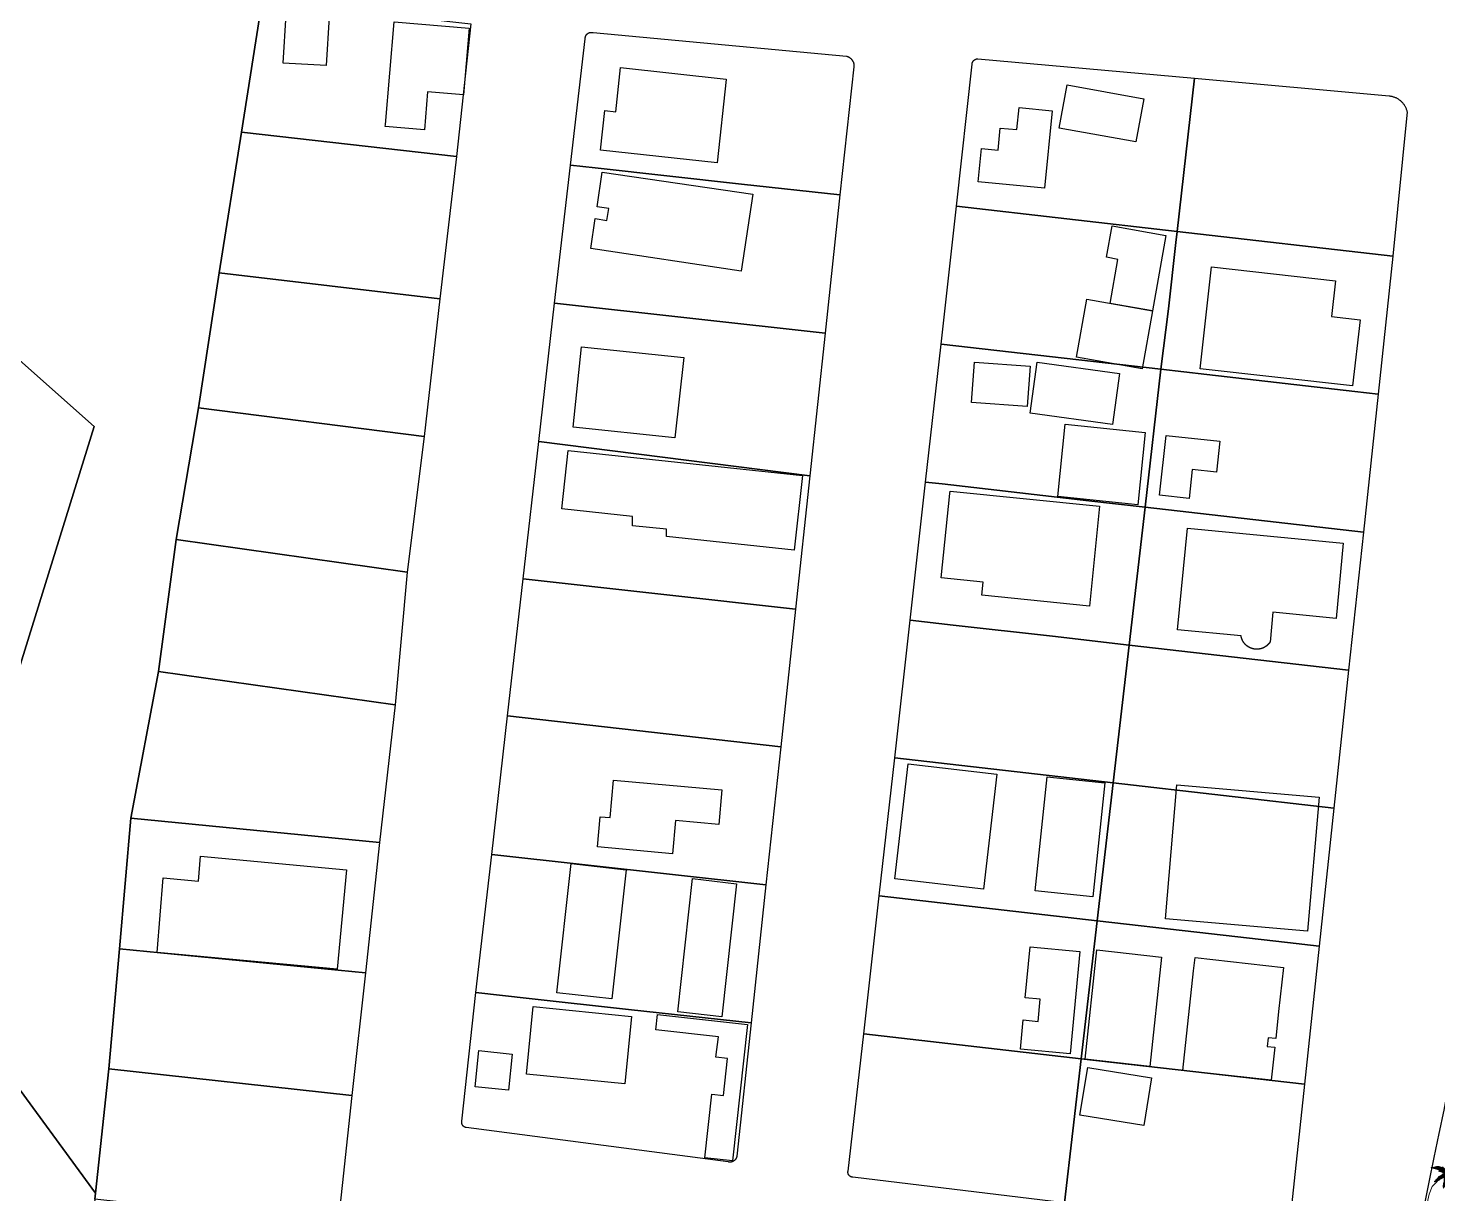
# Model space of a CAD drawing. Header units: millimetres. Extents: x 72 to 2826, y -203 to 794.
# Drawn here: x 1556.9 to 1683.9, y 413.9 to 518.8 of the extents above; entities that cross this region are included whole.
import ezdxf

# ---------------------------------------------------------------- set-up
doc = ezdxf.new("R2010")
doc.units = ezdxf.units.MM
doc.layers.add('01_Fina', color=250, linetype='Continuous', lineweight=15)
doc.layers.add('BOSQUENUEVO', color=64, linetype='Continuous')
doc.layers.add('Traza Urbana', color=7, linetype='Continuous')

# ---------------------------------------------------------------- blocks, each defined once
blk = doc.blocks.new('*X73')
at = {"color": 0}
for p, q in [((6.44, 4.74), (6.57, 4.8)), ((6.45, 4.8), (6.59, 4.86)), ((6.46, 4.86), (6.61, 4.92)), ((6.48, 4.92), (6.63, 4.99)), ((6.49, 4.98), (6.66, 5.05)), ((6.5, 5.04), (6.68, 5.11)), ((6.51, 5.1), (6.7, 5.18)), ((6.52, 5.16), (6.72, 5.24)), ((6.53, 5.21), (6.74, 5.3)), ((6.54, 5.27), (6.76, 5.36)), ((6.55, 5.33), (6.78, 5.43)), ((6.56, 5.39), (6.8, 5.49)), ((6.57, 5.45), (6.82, 5.55)), ((6.58, 5.51), (6.84, 5.62)), ((6.59, 5.57), (6.86, 5.68)), ((6.61, 5.9), (6.99, 6.06)), ((6.61, 5.63), (6.89, 5.74)), ((6.62, 5.85), (6.97, 5.99)), ((6.62, 5.68), (6.91, 5.81)), ((6.63, 5.8), (6.95, 5.93)), ((6.63, 5.74), (6.93, 5.87)), ((6.64, 5.96), (7.01, 6.12)), ((6.66, 6.03), (7.03, 6.18)), ((6.68, 6.09), (7.05, 6.25)), ((6.7, 6.15), (7.07, 6.31)), ((6.72, 6.21), (7.1, 6.37)), ((6.73, 6.27), (7.12, 6.43)), ((6.74, 6.33), (7.14, 6.5)), ((6.76, 6.39), (7.16, 6.56)), ((6.77, 6.45), (7.18, 6.62)), ((6.78, 6.51), (7.2, 6.69)), ((6.79, 6.57), (7.22, 6.75)), ((6.8, 6.63), (7.24, 6.81)), ((6.82, 6.69), (7.26, 6.87)), ((6.83, 6.75), (7.28, 6.94)), ((6.84, 6.81), (7.28, 6.99)), ((6.85, 6.87), (7.18, 7)), ((6.86, 6.92), (7.08, 7.02)), ((6.87, 6.98), (6.98, 7.03)), ((6.45, 4.69), (6.55, 4.74)), ((6.47, 4.65), (6.53, 4.67)), ((6.49, 4.6), (6.51, 4.61))]:
    blk.add_line(p, q, dxfattribs=at)
blk = doc.blocks.new('*X74')
at = {"color": 0}
for p, q in [((6.68, 4.71), (6.58, 4.83)), ((6.72, 4.75), (6.6, 4.89)), ((6.75, 4.79), (6.62, 4.94)), ((6.78, 4.83), (6.64, 5)), ((6.81, 4.87), (6.66, 5.05)), ((6.84, 4.91), (6.68, 5.11)), ((6.86, 4.97), (6.69, 5.17)), ((6.88, 5.03), (6.71, 5.22)), ((6.9, 5.08), (6.73, 5.28)), ((6.91, 5.14), (6.75, 5.33)), ((6.93, 5.19), (6.77, 5.39)), ((6.95, 5.25), (6.79, 5.45)), ((6.97, 5.3), (6.81, 5.5)), ((6.99, 5.36), (6.82, 5.56)), ((7.01, 5.41), (6.84, 5.61)), ((7.03, 5.47), (6.86, 5.67)), ((7.05, 5.52), (6.88, 5.72)), ((7.07, 5.57), (6.9, 5.78)), ((7.1, 5.61), (6.92, 5.84)), ((7.14, 5.65), (6.94, 5.89)), ((7.17, 5.69), (6.95, 5.95)), ((7.2, 5.73), (6.97, 6)), ((7.22, 5.78), (6.99, 6.06)), ((7.24, 5.84), (7.01, 6.12)), ((7.26, 5.9), (7.03, 6.17)), ((7.28, 5.95), (7.05, 6.23)), ((7.29, 6.01), (7.07, 6.28)), ((7.31, 6.06), (7.08, 6.34)), ((7.33, 6.12), (7.1, 6.39)), ((7.35, 6.18), (7.12, 6.45)), ((7.37, 6.23), (7.14, 6.51)), ((7.39, 6.29), (7.16, 6.56)), ((7.41, 6.34), (7.18, 6.62)), ((7.42, 6.4), (7.2, 6.67)), ((7.44, 6.45), (7.21, 6.73)), ((7.46, 6.51), (7.23, 6.78)), ((7.48, 6.57), (7.25, 6.84)), ((7.5, 6.62), (7.27, 6.9)), ((7.52, 6.68), (7.29, 6.95)), ((7.54, 6.73), (7.38, 6.93)), ((6.53, 4.58), (6.51, 4.61)), ((6.58, 4.6), (6.53, 4.66)), ((6.61, 4.64), (6.55, 4.72)), ((6.65, 4.67), (6.56, 4.78))]:
    blk.add_line(p, q, dxfattribs=at)
blk = doc.blocks.new('*X77')
at = {"color": 0}
for p, q in [((7.04, 7.19), (7.2, 7.11)), ((7.1, 7.21), (7.12, 7.2)), ((5.01, 5.63), (5.03, 5.63)), ((5.03, 5.68), (5.07, 5.66)), ((5.05, 5.73), (5.12, 5.69)), ((5.07, 5.77), (5.17, 5.73)), ((5.09, 5.82), (5.22, 5.76)), ((5.11, 5.86), (5.26, 5.8)), ((5.14, 5.91), (5.31, 5.83)), ((5.18, 5.94), (5.36, 5.86)), ((5.22, 5.98), (5.4, 5.9)), ((5.25, 6.02), (5.45, 5.93)), ((5.29, 6.06), (5.5, 5.96)), ((5.33, 6.09), (5.54, 6)), ((5.37, 6.13), (5.59, 6.03)), ((5.41, 6.17), (5.64, 6.06)), ((5.45, 6.21), (5.69, 6.1)), ((5.49, 6.24), (5.73, 6.13)), ((5.52, 6.28), (5.78, 6.17)), ((5.56, 6.43), (5.92, 6.27)), ((5.56, 6.32), (5.83, 6.2)), ((5.6, 6.36), (5.87, 6.23)), ((5.62, 6.46), (5.97, 6.3)), ((5.68, 6.49), (6.01, 6.33)), ((5.73, 6.52), (6.06, 6.37)), ((5.79, 6.54), (6.11, 6.4)), ((5.85, 6.57), (6.16, 6.43)), ((5.91, 6.6), (6.2, 6.47)), ((5.97, 6.63), (6.26, 6.5)), ((6.02, 6.66), (6.32, 6.52)), ((6.08, 6.69), (6.38, 6.55)), ((6.14, 6.72), (6.44, 6.58)), ((6.2, 6.85), (6.62, 6.66)), ((6.2, 6.74), (6.5, 6.61)), ((6.21, 6.79), (6.56, 6.64)), ((6.25, 6.89), (6.67, 6.69)), ((6.32, 6.91), (6.73, 6.72)), ((6.38, 6.94), (6.79, 6.75)), ((6.45, 6.96), (6.85, 6.78)), ((6.51, 6.99), (6.91, 6.81)), ((6.58, 7.01), (6.97, 6.83)), ((6.64, 7.04), (7.03, 6.86)), ((6.71, 7.06), (7.09, 6.89)), ((6.77, 7.09), (7.15, 6.92)), ((6.84, 7.11), (7.21, 6.95)), ((6.91, 7.14), (7.27, 6.97)), ((6.97, 7.16), (7.27, 7.03))]:
    blk.add_line(p, q, dxfattribs=at)
blk = doc.blocks.new('*X78')
at = {"color": 0}
for p, q in [((5.03, 5.61), (5.03, 5.63)), ((5.08, 5.6), (5.08, 5.67)), ((5.13, 5.6), (5.13, 5.7)), ((5.18, 5.59), (5.18, 5.74)), ((5.23, 5.59), (5.23, 5.77)), ((5.28, 5.59), (5.28, 5.81)), ((5.33, 5.62), (5.33, 5.84)), ((5.38, 5.65), (5.37, 5.88)), ((5.43, 5.68), (5.42, 5.91)), ((5.48, 5.71), (5.47, 5.95)), ((5.53, 5.74), (5.52, 5.98)), ((5.58, 5.76), (5.57, 6.02)), ((5.63, 5.79), (5.62, 6.05)), ((5.68, 5.82), (5.67, 6.09)), ((5.73, 5.85), (5.72, 6.12)), ((5.77, 5.88), (5.77, 6.16)), ((5.82, 5.91), (5.82, 6.19)), ((5.87, 5.94), (5.86, 6.23)), ((5.92, 5.97), (5.91, 6.26)), ((5.97, 6), (5.96, 6.3)), ((6.02, 6.03), (6.01, 6.33)), ((6.07, 6.06), (6.06, 6.37)), ((6.12, 6.09), (6.11, 6.4)), ((6.17, 6.12), (6.16, 6.44)), ((6.22, 6.15), (6.21, 6.47)), ((6.27, 6.18), (6.26, 6.49)), ((6.32, 6.2), (6.31, 6.52)), ((6.37, 6.21), (6.35, 6.54)), ((6.41, 6.21), (6.4, 6.56)), ((6.46, 6.24), (6.45, 6.59)), ((6.51, 6.27), (6.5, 6.61)), ((6.56, 6.3), (6.55, 6.63)), ((6.61, 6.33), (6.6, 6.66)), ((6.66, 6.36), (6.65, 6.68)), ((6.71, 6.39), (6.7, 6.7)), ((6.76, 6.43), (6.75, 6.73)), ((6.81, 6.46), (6.8, 6.75)), ((6.86, 6.49), (6.85, 6.77)), ((6.91, 6.52), (6.9, 6.8)), ((6.95, 6.55), (6.95, 6.82)), ((7, 6.58), (7, 6.85)), ((7.05, 6.61), (7.05, 6.87)), ((7.1, 6.64), (7.09, 6.89)), ((7.15, 6.68), (7.14, 6.92)), ((7.2, 6.71), (7.19, 6.94)), ((7.25, 6.74), (7.24, 6.96)), ((7.3, 6.77), (7.29, 6.99)), ((7.35, 6.8), (7.34, 6.94)), ((7.4, 6.83), (7.4, 6.88))]:
    blk.add_line(p, q, dxfattribs=at)
blk = doc.blocks.new('*X80')
at = {"color": 0}
for p, q in [((7.3, 7.05), (7.49, 7.18)), ((7.31, 7.17), (7.37, 7.21)), ((7.31, 7.11), (7.43, 7.19)), ((7.31, 6.99), (7.56, 7.16)), ((7.36, 6.96), (7.62, 7.14)), ((7.41, 6.94), (7.68, 7.12)), ((7.46, 6.91), (7.75, 7.11)), ((7.51, 6.89), (7.81, 7.09)), ((7.56, 6.86), (7.87, 7.07)), ((7.62, 6.84), (7.93, 7.06)), ((7.67, 6.81), (8, 7.04)), ((7.72, 6.78), (8.06, 7.02)), ((7.77, 6.76), (8.12, 7)), ((7.82, 6.73), (8.18, 6.99)), ((7.87, 6.71), (8.25, 6.97)), ((7.92, 6.68), (8.31, 6.95)), ((7.97, 6.66), (8.37, 6.93)), ((8.03, 6.63), (8.44, 6.92)), ((8.08, 6.61), (8.5, 6.9)), ((8.13, 6.58), (8.56, 6.88)), ((8.18, 6.56), (8.62, 6.86)), ((8.23, 6.53), (8.69, 6.85)), ((8.28, 6.51), (8.75, 6.83)), ((8.33, 6.48), (8.81, 6.81)), ((8.39, 6.46), (8.77, 6.72)), ((8.44, 6.43), (8.75, 6.64)), ((8.49, 6.41), (8.79, 6.61)), ((8.54, 6.38), (8.84, 6.58)), ((8.59, 6.35), (8.88, 6.55)), ((8.64, 6.33), (8.92, 6.52)), ((8.69, 6.3), (8.97, 6.49)), ((8.75, 6.28), (9.01, 6.46)), ((8.8, 6.25), (9.06, 6.43)), ((8.85, 6.23), (9.1, 6.4)), ((8.9, 6.2), (9.14, 6.37)), ((8.95, 6.18), (9.19, 6.34)), ((9, 6.15), (9.23, 6.31)), ((9.05, 6.13), (9.28, 6.28)), ((9.1, 6.1), (9.3, 6.23)), ((9.16, 6.08), (9.31, 6.18)), ((9.19, 6.04), (9.33, 6.14)), ((9.21, 5.99), (9.35, 6.09)), ((9.24, 5.95), (9.36, 6.04)), ((9.26, 5.9), (9.38, 5.99)), ((9.28, 5.86), (9.4, 5.94)), ((9.31, 5.82), (9.42, 5.89)), ((9.33, 5.77), (9.43, 5.84)), ((9.36, 5.73), (9.45, 5.79)), ((9.38, 5.68), (9.47, 5.74)), ((9.4, 5.64), (9.49, 5.7)), ((9.43, 5.6), (9.5, 5.65)), ((9.45, 5.55), (9.52, 5.6)), ((9.48, 5.51), (9.54, 5.55)), ((9.5, 5.46), (9.55, 5.5)), ((9.52, 5.42), (9.57, 5.45)), ((9.55, 5.37), (9.59, 5.4)), ((9.57, 5.33), (9.61, 5.35)), ((9.6, 5.29), (9.62, 5.3)), ((9.62, 5.24), (9.64, 5.26)), ((9.64, 5.2), (9.66, 5.21)), ((9.67, 5.15), (9.67, 5.16))]:
    blk.add_line(p, q, dxfattribs=at)
blk = doc.blocks.new('*X79')
at = {"color": 0}
for p, q in [((7.23, 6.71), (7.42, 6.93)), ((7.26, 6.82), (7.38, 6.95)), ((7.27, 6.68), (7.47, 6.91)), ((7.29, 6.92), (7.33, 6.98)), ((7.32, 6.66), (7.52, 6.88)), ((7.37, 6.64), (7.56, 6.86)), ((7.41, 6.61), (7.61, 6.84)), ((7.46, 6.59), (7.66, 6.82)), ((7.51, 6.57), (7.7, 6.79)), ((7.55, 6.54), (7.75, 6.77)), ((7.6, 6.52), (7.79, 6.75)), ((7.64, 6.5), (7.84, 6.72)), ((7.69, 6.48), (7.89, 6.7)), ((7.74, 6.45), (7.93, 6.68)), ((7.78, 6.43), (7.98, 6.66)), ((7.83, 6.41), (8.03, 6.63)), ((7.88, 6.38), (8.07, 6.61)), ((7.92, 6.36), (8.12, 6.59)), ((7.97, 6.34), (8.17, 6.56)), ((8.01, 6.3), (8.21, 6.54)), ((8.04, 6.27), (8.26, 6.52)), ((8.08, 6.24), (8.3, 6.5)), ((8.11, 6.2), (8.35, 6.47)), ((8.15, 6.17), (8.4, 6.45)), ((8.19, 6.13), (8.44, 6.43)), ((8.22, 6.1), (8.49, 6.4)), ((8.26, 6.06), (8.54, 6.38)), ((8.3, 6.03), (8.58, 6.36)), ((8.33, 6), (8.63, 6.34)), ((8.37, 5.96), (8.68, 6.31)), ((8.41, 5.93), (8.72, 6.29)), ((8.44, 5.89), (8.77, 6.27)), ((8.65, 6.05), (8.81, 6.24)), ((8.69, 6.02), (8.86, 6.22)), ((8.72, 5.99), (8.91, 6.2)), ((8.76, 5.95), (8.95, 6.18)), ((8.8, 5.92), (9, 6.15)), ((8.83, 5.89), (9.05, 6.13)), ((8.87, 5.85), (9.09, 6.11)), ((8.91, 5.82), (9.14, 6.08)), ((8.95, 5.79), (9.18, 6.05)), ((8.98, 5.75), (9.2, 6.01)), ((9.02, 5.72), (9.23, 5.96)), ((9.06, 5.69), (9.26, 5.91)), ((9.1, 5.65), (9.28, 5.87)), ((9.13, 5.62), (9.31, 5.82)), ((9.17, 5.59), (9.33, 5.77)), ((9.21, 5.55), (9.36, 5.73)), ((9.24, 5.52), (9.38, 5.68)), ((9.28, 5.49), (9.41, 5.63)), ((9.32, 5.45), (9.43, 5.58)), ((9.36, 5.42), (9.46, 5.54)), ((9.39, 5.38), (9.49, 5.49)), ((9.43, 5.35), (9.51, 5.44)), ((9.47, 5.32), (9.54, 5.4)), ((9.5, 5.28), (9.56, 5.35)), ((9.54, 5.25), (9.59, 5.3)), ((9.58, 5.22), (9.61, 5.26)), ((9.62, 5.18), (9.64, 5.21)), ((9.65, 5.15), (9.66, 5.16))]:
    blk.add_line(p, q, dxfattribs=at)
blk = doc.blocks.new('*X76')
at = {"color": 0}
for p, q in [((7.32, 6.95), (7.33, 6.95)), ((7.35, 6.9), (7.36, 6.9)), ((7.38, 6.85), (7.4, 6.85)), ((7.41, 6.8), (7.43, 6.8)), ((7.44, 6.75), (7.47, 6.75)), ((7.46, 6.7), (7.5, 6.7)), ((7.49, 6.65), (7.54, 6.65)), ((7.52, 6.6), (7.57, 6.6)), ((7.55, 6.55), (7.61, 6.55)), ((7.57, 6.5), (7.64, 6.5)), ((7.6, 6.45), (7.67, 6.45)), ((7.63, 6.4), (7.71, 6.4)), ((7.66, 6.35), (7.74, 6.35)), ((7.69, 6.3), (7.78, 6.3)), ((7.71, 6.25), (7.81, 6.25)), ((7.74, 6.2), (7.85, 6.2)), ((7.77, 6.15), (7.88, 6.15)), ((7.8, 6.1), (7.92, 6.1)), ((7.82, 6.05), (7.95, 6.05)), ((7.85, 6), (7.99, 6)), ((7.88, 5.95), (8.02, 5.95)), ((7.91, 5.9), (8.05, 5.9)), ((7.94, 5.85), (8.09, 5.85)), ((7.96, 5.8), (8.12, 5.8)), ((7.99, 5.75), (8.16, 5.75)), ((8.02, 5.7), (8.19, 5.7)), ((8.05, 5.65), (8.23, 5.65)), ((8.08, 5.6), (8.26, 5.6)), ((8.1, 5.55), (8.3, 5.55)), ((8.13, 5.5), (8.33, 5.5)), ((8.16, 5.45), (8.37, 5.45)), ((8.19, 5.4), (8.3, 5.4)), ((8.21, 5.35), (8.31, 5.35)), ((8.24, 5.3), (8.32, 5.3)), ((8.27, 5.25), (8.33, 5.25)), ((8.29, 5.2), (8.34, 5.2)), ((8.3, 5.15), (8.35, 5.15)), ((8.31, 5.1), (8.36, 5.1)), ((8.33, 5.05), (8.37, 5.05)), ((8.34, 5), (8.37, 5)), ((8.35, 4.95), (8.38, 4.95)), ((8.36, 4.9), (8.39, 4.9)), ((8.38, 4.85), (8.4, 4.85)), ((8.39, 4.8), (8.41, 4.8)), ((8.4, 4.75), (8.42, 4.75)), ((8.41, 4.7), (8.43, 4.7)), ((8.43, 4.65), (8.44, 4.65)), ((8.44, 4.6), (8.45, 4.6)), ((8.45, 4.55), (8.46, 4.55)), ((8.46, 4.5), (8.47, 4.5)), ((8.47, 4.45), (8.48, 4.45))]:
    blk.add_line(p, q, dxfattribs=at)
blk = doc.blocks.new('*X75')
at = {"color": 0}
for p, q in [((7.31, 6.96), (7.31, 6.97)), ((7.32, 6.9), (7.34, 6.92)), ((7.33, 6.83), (7.37, 6.88)), ((7.34, 6.77), (7.39, 6.83)), ((7.34, 6.71), (7.42, 6.78)), ((7.35, 6.64), (7.44, 6.74)), ((7.36, 6.58), (7.47, 6.69)), ((7.37, 6.51), (7.49, 6.65)), ((7.38, 6.45), (7.52, 6.6)), ((7.39, 6.39), (7.54, 6.55)), ((7.4, 6.32), (7.57, 6.51)), ((7.41, 6.26), (7.6, 6.46)), ((7.42, 6.2), (7.62, 6.42)), ((7.43, 6.13), (7.65, 6.37)), ((7.44, 6.07), (7.67, 6.32)), ((7.45, 6.01), (7.7, 6.28)), ((7.46, 5.94), (7.72, 6.23)), ((7.47, 5.88), (7.75, 6.18)), ((7.48, 5.82), (7.78, 6.14)), ((7.49, 5.75), (7.8, 6.09)), ((7.5, 5.69), (7.83, 6.05)), ((7.51, 5.63), (7.56, 5.68)), ((7.64, 5.77), (7.85, 6)), ((7.66, 5.72), (7.88, 5.95)), ((7.68, 5.67), (7.9, 5.91)), ((7.7, 5.61), (7.93, 5.86)), ((7.72, 5.56), (7.96, 5.82)), ((7.74, 5.51), (7.98, 5.77)), ((7.76, 5.46), (8.01, 5.72)), ((7.78, 5.4), (8.03, 5.68)), ((7.8, 5.35), (8.06, 5.63)), ((7.82, 5.3), (8.08, 5.59)), ((7.84, 5.24), (8.11, 5.54)), ((7.86, 5.19), (8.13, 5.49)), ((7.88, 5.14), (8.16, 5.45)), ((7.9, 5.09), (8.19, 5.4)), ((8.01, 5.13), (8.21, 5.36)), ((8.04, 5.09), (8.24, 5.31)), ((8.06, 5.05), (8.26, 5.26)), ((8.09, 5), (8.28, 5.21)), ((8.12, 4.96), (8.3, 5.15)), ((8.15, 4.92), (8.31, 5.1)), ((8.18, 4.88), (8.33, 5.04)), ((8.21, 4.83), (8.34, 4.98)), ((8.24, 4.79), (8.36, 4.92)), ((8.27, 4.75), (8.37, 4.86)), ((8.29, 4.71), (8.39, 4.81)), ((8.32, 4.66), (8.4, 4.75)), ((8.35, 4.62), (8.42, 4.69)), ((8.38, 4.58), (8.43, 4.63)), ((8.41, 4.53), (8.44, 4.57)), ((8.44, 4.49), (8.46, 4.51)), ((8.47, 4.45), (8.47, 4.46))]:
    blk.add_line(p, q, dxfattribs=at)
blk = doc.blocks.new('ARB16')
for points in [[(0.03, 0), (-0.15, 2.17)], [(0.03, 0), (-1.5, 0.92), (-2.42, 0.86)], [(0.03, 0), (0.5, 0.91), (1.28, 1.92)], [(0.03, 0), (1.66, 0.54), (2.25, 0.93)], [(0.03, 0), (-0.91, -0.45), (-1.94, -1.18)], [(0.03, 0), (-0.66, -2.07)], [(0.03, 0), (1.62, -0.79), (2.07, -1.6)], [(0.03, 0), (0.86, -1.5), (1.03, -2.19)]]:
    blk.add_lwpolyline(points)
at = {"xscale": -0.8550237249794747, "yscale": 0.8550237249794747, "zscale": 0.8550237249794747}
for name, p, rotation in [('*X73', (-4.62, 7.28), 166.2803685724027), ('*X74', (-4.62, 7.28), 166.2803685724027), ('*X80', (-1.65, -8.48), 302.5390603787091), ('*X79', (-1.65, -8.48), 302.5390603787091), ('*X77', (6.24, 6), 87.7934113527195), ('*X78', (6.24, 6), 87.7934113527195), ('*X75', (-0.52, 8.62), 137.3938790022308), ('*X76', (-0.52, 8.62), 137.3938790022308)]:
    blk.add_blockref(name, p, dxfattribs=dict(at, rotation=rotation))
at = {"xscale": 0.8550237249794747, "yscale": 0.8550237249794747, "zscale": 0.8550237249794747}
for name in ['*X77', '*X73', '*X80', '*X78', '*X74', '*X79', '*X75', '*X76']:
    blk.add_blockref(name, (-6.22, -5.98), dxfattribs=at)

msp = doc.modelspace()

# ---------------------------------------------------------------- linework, layer by layer
msp.add_open_spline([(1685.48, 426.83), (1685.11, 424.98), (1684.36, 420.83), (1681.48, 408.77), (1680.24, 385.95), (1678.12, 367.81), (1677.56, 352.94), (1677.43, 351.2)], degree=3, knots=[101.122425, 101.122425, 101.122425, 101.122425, 103.97749, 116.310452, 138.528571, 172.306946, 177.141033, 177.141033, 177.141033, 177.141033])
at = {"layer": '01_Fina', "color": 252, "linetype": 'Continuous', "lineweight": 9, "true_color": 0x939598}
msp.add_lwpolyline([(1737.47, 383.38), (1734.34, 385.16), (1732.61, 386.48), (1727.34, 389.64), (1723.54, 392.18), (1711.88, 400.55), (1705.39, 403.92), (1703.52, 405.21), (1700.74, 408.18), (1698.61, 410.24), (1698, 410.64), (1696.79, 410.96), (1694.34, 411.03), (1692.18, 411.31), (1687.52, 415.08), (1686.67, 415.59), (1685.19, 415.65), (1684.28, 415.44), (1683.37, 414.51), (1683.09, 413.84), (1682.37, 410.56), (1682.16, 409.77)], dxfattribs=at)
at = {"layer": 'Traza Urbana'}
for points in [[(1578.01, 521.33), (1576.14, 509.47), (1574.13, 496.79), (1572.26, 484.63), (1570.26, 472.79), (1568.68, 460.89), (1566.17, 447.69), (1565.16, 435.93), (1564.2, 425.11), (1563.01, 413.93), (1554.74, 425.22)], [(1554.76, 456.83), (1562.87, 482.96), (1553.14, 491.58)], [(1650.26, 413.04), (1651.76, 426.03), (1671.86, 423.74), (1670.52, 411.09)]]:
    msp.add_lwpolyline(points, dxfattribs=at)
for points in [[(1578.01, 521.33), (1596.79, 519.21), (1595.51, 507.28), (1576.14, 509.47)], [(1583.78, 515.46), (1579.91, 515.69), (1580.17, 520.07), (1584.05, 519.84)], [(1589.11, 510.15), (1589.9, 519.39), (1596.65, 518.82), (1596.14, 512.82), (1592.9, 513.1), (1592.61, 509.67), (1589.09, 509.97)], [(1630.64, 516.3), (1630.66, 516.3), (1630.69, 516.29), (1630.72, 516.28), (1630.75, 516.27), (1630.78, 516.25), (1630.81, 516.24), (1630.83, 516.23), (1630.86, 516.21), (1630.89, 516.2), (1630.91, 516.18), (1630.94, 516.16), (1630.96, 516.14), (1630.99, 516.13), (1631.01, 516.11), (1631.03, 516.09), (1631.05, 516.06), (1631.07, 516.04), (1631.09, 516.02), (1631.11, 515.99), (1631.13, 515.97), (1631.15, 515.95), (1631.17, 515.92), (1631.18, 515.89), (1631.2, 515.87), (1631.21, 515.84), (1631.22, 515.81), (1631.24, 515.79), (1631.25, 515.76), (1631.26, 515.73), (1631.27, 515.7), (1631.27, 515.67), (1631.28, 515.64), (1631.29, 515.61), (1631.29, 515.58), (1631.3, 515.55), (1631.3, 515.52), (1631.3, 515.49), (1631.3, 515.46), (1631.3, 515.43), (1631.3, 515.4), (1631.3, 515.37), (1631.3, 515.34), (1630.03, 503.82), (1621.17, 504.79), (1608, 506.26), (1605.76, 506.5), (1607.1, 517.88), (1607.1, 517.9), (1607.1, 517.91), (1607.1, 517.93), (1607.1, 517.95), (1607.1, 517.97), (1607.1, 517.99), (1607.11, 518.01), (1607.11, 518.03), (1607.11, 518.05), (1607.12, 518.07), (1607.13, 518.08), (1607.13, 518.1), (1607.14, 518.12), (1607.15, 518.14), (1607.16, 518.15), (1607.16, 518.17), (1607.17, 518.19), (1607.18, 518.2), (1607.19, 518.22), (1607.21, 518.23), (1607.22, 518.25), (1607.23, 518.26), (1607.24, 518.28), (1607.26, 518.29), (1607.27, 518.31), (1607.28, 518.32), (1607.3, 518.33), (1607.31, 518.34), (1607.33, 518.35), (1607.34, 518.36), (1607.36, 518.37), (1607.38, 518.38), (1607.39, 518.39), (1607.41, 518.4), (1607.43, 518.41), (1607.45, 518.42), (1607.46, 518.42), (1607.48, 518.43), (1607.5, 518.44), (1607.52, 518.44), (1607.54, 518.44), (1607.56, 518.45), (1607.58, 518.45), (1607.6, 518.45), (1607.61, 518.45), (1607.63, 518.45), (1607.65, 518.45), (1607.67, 518.45), (1607.69, 518.45), (1607.71, 518.45), (1607.73, 518.45), (1607.75, 518.44), (1607.77, 518.44), (1607.78, 518.44), (1607.8, 518.43)], [(1641.93, 515.59), (1641.93, 515.61), (1641.94, 515.63), (1641.94, 515.65), (1641.94, 515.66), (1641.95, 515.68), (1641.95, 515.7), (1641.96, 515.71), (1641.96, 515.73), (1641.97, 515.75), (1641.97, 515.76), (1641.98, 515.78), (1641.99, 515.8), (1642, 515.81), (1642.01, 515.83), (1642.02, 515.84), (1642.03, 515.86), (1642.04, 515.87), (1642.05, 515.88), (1642.06, 515.9), (1642.07, 515.91), (1642.08, 515.92), (1642.1, 515.94), (1642.11, 515.95), (1642.12, 515.96), (1642.14, 515.97), (1642.15, 515.98), (1642.17, 515.99), (1642.18, 516), (1642.2, 516.01), (1642.21, 516.02), (1642.23, 516.02), (1642.25, 516.03), (1642.26, 516.04), (1642.28, 516.04), (1642.3, 516.05), (1642.31, 516.05), (1642.33, 516.06), (1642.35, 516.06), (1642.37, 516.07), (1642.38, 516.07), (1642.4, 516.07), (1642.42, 516.07), (1642.44, 516.07), (1642.45, 516.07), (1642.47, 516.07), (1661.98, 514.33), (1660.4, 500.53), (1640.53, 502.79)], [(1619.79, 514.22), (1618.97, 506.72), (1608.48, 507.86), (1608.87, 511.42), (1609.86, 511.31), (1610.29, 515.29), (1619.79, 514.25)], [(1661.98, 514.33), (1679.49, 512.74), (1679.55, 512.73), (1679.61, 512.72), (1679.68, 512.71), (1679.74, 512.7), (1679.8, 512.68), (1679.86, 512.66), (1679.92, 512.65), (1679.98, 512.62), (1680.03, 512.6), (1680.09, 512.58), (1680.15, 512.55), (1680.2, 512.52), (1680.26, 512.49), (1680.31, 512.46), (1680.36, 512.42), (1680.41, 512.38), (1680.46, 512.35), (1680.51, 512.31), (1680.56, 512.26), (1680.6, 512.22), (1680.65, 512.18), (1680.69, 512.13), (1680.73, 512.08), (1680.77, 512.03), (1680.81, 511.98), (1680.84, 511.93), (1680.88, 511.88), (1680.91, 511.83), (1680.94, 511.77), (1680.97, 511.72), (1681, 511.66), (1681.02, 511.6), (1681.04, 511.54), (1681.06, 511.48), (1681.08, 511.42), (1681.1, 511.36), (1681.11, 511.3), (1679.84, 498.3), (1660.4, 500.53)], [(1650.49, 513.73), (1657.4, 512.48), (1656.69, 508.59), (1649.79, 509.83)], [(1646.17, 511.69), (1649.15, 511.4), (1648.47, 504.43), (1642.5, 505.01), (1642.79, 508), (1644.29, 507.85), (1644.48, 509.84), (1645.97, 509.7)], [(1594, 494.47), (1574.13, 496.79), (1576.14, 509.47), (1595.51, 507.28)], [(1621.17, 504.79), (1630.03, 503.82), (1628.7, 491.38), (1604.34, 494.08), (1605.76, 506.5), (1608, 506.26)], [(1622.18, 503.87), (1621.15, 496.96), (1607.6, 498.98), (1608, 501.68), (1609.05, 501.52), (1609.21, 502.58), (1608.16, 502.74), (1608.63, 505.88)], [(1640.53, 502.79), (1660.4, 500.53), (1660.29, 499.54), (1659.63, 493.57), (1658.94, 488.11), (1639.14, 490.38)], [(1654.54, 501.04), (1659.39, 500.17), (1658.17, 493.37), (1654.36, 494.05), (1655.07, 498.01), (1654.03, 498.2)], [(1679.84, 498.3), (1678.51, 485.88), (1676.4, 486.12), (1663.09, 487.64), (1658.94, 488.11), (1659.63, 493.57), (1660.29, 499.54), (1660.4, 500.53)], [(1592.6, 482.05), (1572.26, 484.63), (1574.13, 496.79), (1594, 494.47)], [(1663.51, 497.33), (1674.67, 496.08), (1674.31, 492.87), (1676.88, 492.58), (1676.21, 486.61), (1662.48, 488.14)], [(1628.7, 491.38), (1627.32, 478.53), (1602.92, 481.62), (1604.34, 494.08)], [(1652.27, 494.42), (1658.17, 493.37), (1657.24, 488.15), (1651.33, 489.2)], [(1554.76, 456.83), (1538.07, 481.16), (1553.14, 491.58), (1553.14, 491.58), (1562.87, 482.96)], [(1606.77, 490.15), (1615.98, 489.18), (1615.16, 481.94), (1606.01, 482.9)], [(1639.14, 490.38), (1658.94, 488.11), (1657.51, 475.7), (1652.45, 476.28), (1639.24, 477.79), (1637.75, 477.96)], [(1641.89, 485.11), (1642.15, 488.75), (1647.17, 488.39), (1646.9, 484.75)], [(1647.17, 484.15), (1647.81, 488.75), (1655.21, 487.73), (1654.57, 483.13)], [(1663.09, 487.64), (1676.4, 486.12), (1678.51, 485.88), (1677.18, 473.45), (1657.51, 475.7), (1658.94, 488.11)], [(1591.05, 469.84), (1570.26, 472.79), (1572.26, 484.63), (1592.6, 482.05)], [(1649.65, 476.65), (1650.31, 483.16), (1657.53, 482.42), (1656.86, 475.91)], [(1627.32, 478.53), (1626.03, 466.52), (1601.51, 469.25), (1602.92, 481.62)], [(1661.49, 476.49), (1658.83, 476.78), (1659.41, 482.15), (1664.25, 481.63), (1663.95, 478.84), (1661.76, 479.08)], [(1605.56, 480.81), (1626.66, 478.56), (1625.93, 471.81), (1614.41, 473.06), (1614.41, 473.71), (1611.36, 474.02), (1611.36, 474.86), (1605, 475.55)], [(1639.24, 477.79), (1652.45, 476.28), (1657.51, 475.7), (1656.07, 463.28), (1649.17, 464.07), (1640.23, 465.08), (1636.35, 465.53), (1637.75, 477.96)], [(1639.92, 476.93), (1639.95, 477.15), (1653.42, 475.79), (1652.51, 466.78), (1642.82, 467.76), (1642.94, 468.94), (1639.15, 469.32)], [(1657.51, 475.7), (1677.18, 473.45), (1675.85, 461.02), (1656.07, 463.28)], [(1666.16, 464.1), (1660.45, 464.65), (1661.34, 473.81), (1675.37, 472.45), (1674.72, 465.68), (1669.03, 466.23), (1668.77, 463.54), (1668.76, 463.54), (1668.76, 463.53), (1668.75, 463.52), (1668.75, 463.52), (1668.74, 463.51), (1668.74, 463.5), (1668.73, 463.5), (1668.73, 463.49), (1668.72, 463.48), (1668.72, 463.47), (1668.71, 463.47), (1668.71, 463.46), (1668.7, 463.45), (1668.7, 463.45), (1668.69, 463.44), (1668.69, 463.43), (1668.68, 463.43), (1668.68, 463.42), (1668.67, 463.42), (1668.66, 463.41), (1668.66, 463.4), (1668.65, 463.4), (1668.65, 463.39), (1668.64, 463.38), (1668.64, 463.38), (1668.63, 463.37), (1668.63, 463.36), (1668.62, 463.36), (1668.61, 463.35), (1668.61, 463.35), (1668.6, 463.34), (1668.6, 463.33), (1668.59, 463.33), (1668.58, 463.32), (1668.58, 463.32), (1668.57, 463.31), (1668.57, 463.3), (1668.56, 463.3), (1668.55, 463.29), (1668.55, 463.29), (1668.54, 463.28), (1668.54, 463.27), (1668.53, 463.27), (1668.52, 463.26), (1668.52, 463.26), (1668.51, 463.25), (1668.5, 463.25), (1668.5, 463.24), (1668.49, 463.24), (1668.48, 463.23), (1668.48, 463.22), (1668.47, 463.22), (1668.46, 463.21), (1668.46, 463.21), (1668.45, 463.2), (1668.44, 463.2), (1668.44, 463.19), (1668.43, 463.19), (1668.42, 463.18), (1668.42, 463.18), (1668.41, 463.17), (1668.4, 463.17), (1668.4, 463.16), (1668.39, 463.16), (1668.38, 463.15), (1668.38, 463.15), (1668.37, 463.14), (1668.36, 463.14), (1668.35, 463.13), (1668.35, 463.13), (1668.34, 463.13), (1668.33, 463.12), (1668.33, 463.12), (1668.32, 463.11), (1668.31, 463.11), (1668.3, 463.1), (1668.3, 463.1), (1668.29, 463.09), (1668.28, 463.09), (1668.27, 463.09), (1668.27, 463.08), (1668.26, 463.08), (1668.25, 463.07), (1668.24, 463.07), (1668.24, 463.07), (1668.23, 463.06), (1668.22, 463.06), (1668.21, 463.05), (1668.21, 463.05), (1668.2, 463.05), (1668.19, 463.04), (1668.18, 463.04), (1668.18, 463.04), (1668.17, 463.03), (1668.16, 463.03), (1668.15, 463.03), (1668.15, 463.02), (1668.14, 463.02), (1668.13, 463.01), (1668.12, 463.01), (1668.11, 463.01), (1668.11, 463.01), (1668.1, 463), (1668.09, 463), (1668.08, 463), (1668.08, 462.99), (1668.07, 462.99), (1668.06, 462.99), (1668.05, 462.98), (1668.04, 462.98), (1668.04, 462.98), (1668.03, 462.98), (1668.02, 462.97), (1668.01, 462.97), (1668, 462.97), (1668, 462.97), (1667.99, 462.96), (1667.98, 462.96), (1667.97, 462.96), (1667.96, 462.96), (1667.95, 462.95), (1667.95, 462.95), (1667.94, 462.95), (1667.93, 462.95), (1667.92, 462.94), (1667.91, 462.94), (1667.91, 462.94), (1667.9, 462.94), (1667.89, 462.94), (1667.88, 462.94), (1667.87, 462.93), (1667.86, 462.93), (1667.86, 462.93), (1667.85, 462.93), (1667.84, 462.93), (1667.83, 462.93), (1667.82, 462.92), (1667.81, 462.92), (1667.81, 462.92), (1667.8, 462.92), (1667.79, 462.92), (1667.78, 462.92), (1667.77, 462.92), (1667.76, 462.91), (1667.76, 462.91), (1667.75, 462.91), (1667.74, 462.91), (1667.73, 462.91), (1667.72, 462.91), (1667.71, 462.91), (1667.7, 462.91), (1667.7, 462.91), (1667.69, 462.91), (1667.68, 462.91), (1667.67, 462.9), (1667.66, 462.9), (1667.65, 462.9), (1667.65, 462.9), (1667.64, 462.9), (1667.63, 462.9), (1667.62, 462.9), (1667.61, 462.9), (1667.6, 462.9), (1667.59, 462.9), (1667.59, 462.9), (1667.58, 462.9), (1667.57, 462.9), (1667.56, 462.9), (1667.55, 462.9), (1667.54, 462.9), (1667.54, 462.9), (1667.53, 462.9), (1667.52, 462.9), (1667.51, 462.9), (1667.5, 462.9), (1667.49, 462.9), (1667.48, 462.9), (1667.48, 462.9), (1667.47, 462.91), (1667.46, 462.91), (1667.45, 462.91), (1667.44, 462.91), (1667.43, 462.91), (1667.43, 462.91), (1667.42, 462.91), (1667.41, 462.91), (1667.4, 462.91), (1667.39, 462.91), (1667.38, 462.91), (1667.37, 462.92), (1667.37, 462.92), (1667.36, 462.92), (1667.35, 462.92), (1667.34, 462.92), (1667.33, 462.92), (1667.32, 462.92), (1667.32, 462.92), (1667.31, 462.93), (1667.3, 462.93), (1667.29, 462.93), (1667.28, 462.93), (1667.27, 462.93), (1667.27, 462.93), (1667.26, 462.94), (1667.25, 462.94), (1667.24, 462.94), (1667.23, 462.94), (1667.23, 462.94), (1667.22, 462.95), (1667.21, 462.95), (1667.2, 462.95), (1667.19, 462.95), (1667.18, 462.96), (1667.18, 462.96), (1667.17, 462.96), (1667.16, 462.96), (1667.15, 462.96), (1667.14, 462.97), (1667.14, 462.97), (1667.13, 462.97), (1667.12, 462.98), (1667.11, 462.98), (1667.1, 462.98), (1667.1, 462.98), (1667.09, 462.99), (1667.08, 462.99), (1667.07, 462.99), (1667.06, 463), (1667.06, 463), (1667.05, 463), (1667.04, 463), (1667.03, 463.01), (1667.02, 463.01), (1667.02, 463.01), (1667.01, 463.02), (1667, 463.02), (1666.99, 463.02), (1666.99, 463.03), (1666.98, 463.03), (1666.97, 463.03), (1666.96, 463.04), (1666.95, 463.04), (1666.95, 463.05), (1666.94, 463.05), (1666.93, 463.05), (1666.92, 463.06), (1666.92, 463.06), (1666.91, 463.06), (1666.9, 463.07), (1666.89, 463.07), (1666.89, 463.08), (1666.88, 463.08), (1666.87, 463.09), (1666.86, 463.09), (1666.86, 463.09), (1666.85, 463.1), (1666.84, 463.1), (1666.84, 463.11), (1666.83, 463.11), (1666.82, 463.12), (1666.81, 463.12), (1666.81, 463.12), (1666.8, 463.13), (1666.79, 463.13), (1666.79, 463.14), (1666.78, 463.14), (1666.77, 463.15), (1666.76, 463.15), (1666.76, 463.16), (1666.75, 463.16), (1666.74, 463.17), (1666.74, 463.17), (1666.73, 463.18), (1666.72, 463.18), (1666.72, 463.19), (1666.71, 463.19), (1666.7, 463.2), (1666.7, 463.2), (1666.69, 463.21), (1666.68, 463.21), (1666.68, 463.22), (1666.67, 463.22), (1666.66, 463.23), (1666.66, 463.23), (1666.65, 463.24), (1666.64, 463.25), (1666.64, 463.25), (1666.63, 463.26), (1666.62, 463.26), (1666.62, 463.27), (1666.61, 463.27), (1666.61, 463.28), (1666.6, 463.28), (1666.59, 463.29), (1666.59, 463.3), (1666.58, 463.3), (1666.57, 463.31), (1666.57, 463.31), (1666.56, 463.32), (1666.56, 463.33), (1666.55, 463.33), (1666.54, 463.34), (1666.54, 463.34), (1666.53, 463.35), (1666.53, 463.36), (1666.52, 463.36), (1666.52, 463.37), (1666.51, 463.38), (1666.5, 463.38), (1666.5, 463.39), (1666.49, 463.39), (1666.49, 463.4), (1666.48, 463.41), (1666.48, 463.41), (1666.47, 463.42), (1666.47, 463.43), (1666.46, 463.43), (1666.45, 463.44), (1666.45, 463.45), (1666.44, 463.45), (1666.44, 463.46), (1666.43, 463.47), (1666.43, 463.47), (1666.42, 463.48), (1666.42, 463.49), (1666.41, 463.49), (1666.41, 463.5), (1666.4, 463.51), (1666.4, 463.51), (1666.39, 463.52), (1666.39, 463.53), (1666.38, 463.54), (1666.38, 463.54), (1666.38, 463.55), (1666.37, 463.56), (1666.37, 463.56), (1666.36, 463.57), (1666.36, 463.58), (1666.35, 463.59), (1666.35, 463.59), (1666.34, 463.6), (1666.34, 463.61), (1666.34, 463.61), (1666.33, 463.62), (1666.33, 463.63), (1666.32, 463.64), (1666.32, 463.64), (1666.31, 463.65), (1666.31, 463.66), (1666.31, 463.67), (1666.3, 463.67), (1666.3, 463.68), (1666.3, 463.69), (1666.29, 463.7), (1666.29, 463.7), (1666.28, 463.71), (1666.28, 463.72), (1666.28, 463.73), (1666.27, 463.74), (1666.27, 463.74), (1666.27, 463.75), (1666.26, 463.76), (1666.26, 463.77), (1666.26, 463.77), (1666.25, 463.78), (1666.25, 463.79), (1666.25, 463.8), (1666.24, 463.81), (1666.24, 463.81), (1666.24, 463.82), (1666.23, 463.83), (1666.23, 463.84), (1666.23, 463.84), (1666.23, 463.85), (1666.22, 463.86), (1666.22, 463.87), (1666.22, 463.88), (1666.21, 463.89), (1666.21, 463.89), (1666.21, 463.9), (1666.21, 463.91), (1666.2, 463.92), (1666.2, 463.93), (1666.2, 463.93), (1666.2, 463.94), (1666.19, 463.95), (1666.19, 463.96), (1666.19, 463.97), (1666.19, 463.97), (1666.19, 463.98), (1666.18, 463.99), (1666.18, 464), (1666.18, 464.01), (1666.18, 464.02), (1666.18, 464.02), (1666.17, 464.03), (1666.17, 464.04), (1666.17, 464.05), (1666.17, 464.06), (1666.17, 464.07), (1666.17, 464.07), (1666.17, 464.08), (1666.16, 464.09)], [(1591.05, 469.84), (1589.97, 457.89), (1568.68, 460.89), (1570.26, 472.79)], [(1626.03, 466.52), (1624.7, 454.1), (1600.1, 456.91), (1601.51, 469.25)], [(1656.07, 463.28), (1654.64, 450.86), (1634.97, 453.11), (1636.35, 465.53), (1640.23, 465.08), (1649.17, 464.07)], [(1656.07, 463.28), (1675.85, 461.02), (1674.52, 448.59), (1654.64, 450.86)], [(1588.56, 445.49), (1566.17, 447.69), (1568.68, 460.89), (1589.97, 457.89)], [(1624.7, 454.1), (1623.36, 441.68), (1598.68, 444.41), (1600.1, 456.91)], [(1653.2, 438.44), (1633.57, 440.69), (1634.97, 453.11), (1654.64, 450.86)], [(1636.19, 452.59), (1644.18, 451.66), (1642.96, 441.31), (1634.98, 442.24)], [(1619.41, 450.24), (1619.13, 447.12), (1615.24, 447.47), (1614.97, 444.48), (1608.2, 445.1), (1608.45, 447.82), (1609.34, 447.74), (1609.65, 451.12)], [(1648.7, 451.4), (1653.89, 450.86), (1652.82, 440.61), (1647.63, 441.16)], [(1653.2, 438.44), (1654.64, 450.86), (1674.52, 448.59), (1673.19, 436.16), (1670.34, 436.48), (1662.19, 437.42)], [(1659.35, 438.63), (1660.39, 450.69), (1673.19, 449.58), (1672.14, 437.52)], [(1588.56, 445.49), (1587.3, 433.76), (1565.16, 435.93), (1566.17, 447.69)], [(1623.36, 441.68), (1622.04, 429.25), (1611.01, 430.47), (1602.06, 431.46), (1597.26, 432), (1598.68, 444.41)], [(1585.6, 443.05), (1584.76, 434.09), (1568.54, 435.6), (1569.09, 442.33), (1572.26, 442.02), (1572.46, 444.28)], [(1609.5, 431.41), (1604.54, 431.97), (1605.82, 443.6), (1610.78, 443.04)], [(1616.76, 442.25), (1620.72, 441.78), (1619.4, 429.81), (1615.43, 430.26)], [(1653.2, 438.44), (1651.76, 426.03), (1632.19, 428.27), (1633.57, 440.69)], [(1662.19, 437.42), (1670.34, 436.48), (1673.19, 436.16), (1671.86, 423.74), (1651.76, 426.03), (1653.2, 438.44)], [(1586.07, 422.71), (1564.2, 425.11), (1565.16, 435.93), (1587.3, 433.76)], [(1650.78, 426.46), (1646.3, 426.88), (1646.54, 429.52), (1647.89, 429.39), (1648.07, 431.38), (1646.73, 431.51), (1647.16, 436.09), (1651.64, 435.67)], [(1657.95, 425.32), (1652.12, 425.99), (1653.17, 435.83), (1659, 435.17)], [(1668.88, 424.08), (1660.93, 424.98), (1661.89, 433.93), (1662.02, 435.15), (1669.97, 434.25), (1669.54, 430.29), (1669.28, 427.84), (1668.59, 427.92), (1668.5, 427.14), (1669.2, 427.06)], [(1596.38, 419.83), (1596.36, 419.83), (1596.34, 419.83), (1596.33, 419.84), (1596.31, 419.84), (1596.3, 419.85), (1596.28, 419.85), (1596.26, 419.86), (1596.25, 419.87), (1596.23, 419.88), (1596.22, 419.88), (1596.2, 419.89), (1596.19, 419.9), (1596.18, 419.91), (1596.16, 419.92), (1596.15, 419.93), (1596.14, 419.94), (1596.12, 419.96), (1596.11, 419.97), (1596.1, 419.98), (1596.09, 419.99), (1596.08, 420.01), (1596.07, 420.02), (1596.06, 420.03), (1596.05, 420.05), (1596.04, 420.06), (1596.03, 420.08), (1596.03, 420.09), (1596.02, 420.11), (1596.01, 420.12), (1596.01, 420.14), (1596, 420.16), (1596, 420.17), (1595.99, 420.19), (1595.99, 420.2), (1595.99, 420.22), (1595.98, 420.24), (1595.98, 420.26), (1595.98, 420.27), (1595.98, 420.29), (1595.98, 420.31), (1595.98, 420.32), (1595.98, 420.34), (1595.98, 420.36), (1595.98, 420.37), (1595.99, 420.39), (1595.99, 420.41), (1597.26, 432), (1602.06, 431.46), (1611.01, 430.47), (1622.04, 429.25), (1620.75, 417.25), (1620.75, 417.23), (1620.74, 417.21), (1620.74, 417.19), (1620.73, 417.16), (1620.72, 417.14), (1620.72, 417.12), (1620.71, 417.1), (1620.7, 417.08), (1620.69, 417.06), (1620.68, 417.04), (1620.67, 417.02), (1620.66, 417.01), (1620.65, 416.99), (1620.63, 416.97), (1620.62, 416.95), (1620.61, 416.94), (1620.59, 416.92), (1620.58, 416.9), (1620.56, 416.89), (1620.55, 416.87), (1620.53, 416.86), (1620.51, 416.85), (1620.5, 416.83), (1620.48, 416.82), (1620.46, 416.81), (1620.44, 416.8), (1620.42, 416.79), (1620.4, 416.78), (1620.38, 416.77), (1620.36, 416.76), (1620.34, 416.75), (1620.32, 416.74), (1620.3, 416.74), (1620.28, 416.73), (1620.26, 416.73), (1620.24, 416.72), (1620.22, 416.72), (1620.19, 416.72), (1620.17, 416.72), (1620.15, 416.72), (1620.13, 416.71), (1620.11, 416.72), (1620.09, 416.72), (1620.06, 416.72), (1620.04, 416.72), (1620.02, 416.72), (1620, 416.73), (1619.98, 416.73)], [(1610.67, 423.75), (1601.81, 424.63), (1602.42, 430.72), (1611.28, 429.84)], [(1613.6, 430), (1621.7, 429.12), (1620.36, 416.84), (1617.88, 417.11), (1618.5, 422.82), (1619.55, 422.7), (1619.91, 426.05), (1618.87, 426.17), (1619.09, 428.01), (1613.45, 428.62)], [(1631.21, 415.36), (1631.2, 415.36), (1631.18, 415.36), (1631.17, 415.36), (1631.15, 415.36), (1631.13, 415.36), (1631.12, 415.37), (1631.1, 415.37), (1631.09, 415.37), (1631.07, 415.38), (1631.06, 415.38), (1631.04, 415.39), (1631.03, 415.39), (1631.02, 415.4), (1631, 415.41), (1630.99, 415.41), (1630.97, 415.42), (1630.96, 415.43), (1630.95, 415.44), (1630.93, 415.45), (1630.92, 415.46), (1630.91, 415.47), (1630.9, 415.48), (1630.89, 415.49), (1630.88, 415.5), (1630.87, 415.51), (1630.86, 415.53), (1630.85, 415.54), (1630.84, 415.55), (1630.83, 415.56), (1630.82, 415.58), (1630.81, 415.59), (1630.81, 415.61), (1630.8, 415.62), (1630.79, 415.63), (1630.79, 415.65), (1630.78, 415.66), (1630.78, 415.68), (1630.77, 415.69), (1630.77, 415.71), (1630.77, 415.72), (1630.76, 415.74), (1630.76, 415.76), (1630.76, 415.77), (1630.76, 415.79), (1630.76, 415.8), (1630.76, 415.82), (1630.76, 415.83), (1630.76, 415.85), (1630.76, 415.87), (1630.76, 415.88), (1630.77, 415.9), (1632.19, 428.27), (1651.76, 426.03), (1650.26, 413.04)], [(1600.18, 423.19), (1597.19, 423.5), (1597.52, 426.76), (1600.52, 426.45)], [(1563.01, 413.93), (1562.95, 413.38), (1561.76, 402.26), (1561.76, 402.24), (1560.51, 390.61), (1559.25, 378.78), (1558.07, 367.8), (1557.22, 359.84), (1522.73, 375.8), (1549.74, 424.97), (1554.74, 425.22)], [(1586.07, 422.71), (1584.82, 410.98), (1562.95, 413.38), (1563.01, 413.93), (1564.2, 425.11)], [(1657.39, 420.01), (1651.65, 420.95), (1652.35, 425.23), (1658.09, 424.29)]]:
    msp.add_lwpolyline(points, close=True, dxfattribs=at)

# ---------------------------------------------------------------- block references
at = {"layer": 'BOSQUENUEVO', "xscale": 0.6211720672489845, "yscale": 0.6211720672489845, "zscale": 0.6211720672489845}
msp.add_blockref('ARB16', (1684.79, 415.68), dxfattribs=at)

doc.saveas('drawing.dxf')
